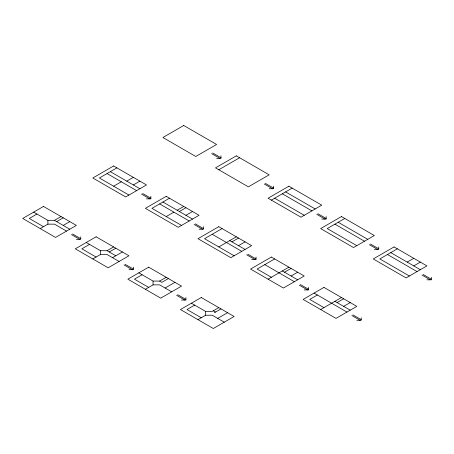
<?xml version="1.0" encoding="UTF-8"?>
<svg xmlns="http://www.w3.org/2000/svg" width="454" height="454" viewBox="0 0 454 454"><rect width="100%" height="100%" fill="white"/><g stroke="black" fill="none" stroke-linecap="round" stroke-linejoin="round"><path stroke-width="0.68" d="M36.939 214.033L29.272 218.459L43.516 226.682M116.911 167.867L99.381 177.985L128.959 195.061M40.224 228.583L47.897 224.151L54.469 224.151L66.517 231.109M33.653 212.137L47.897 220.36L54.469 220.36L61.04 216.564M113.619 186.208L121.292 181.782M56.659 221.626L63.231 217.829M126.768 181.146L133.34 177.355M63.231 225.417L69.802 221.626M133.34 184.943L139.911 181.146M89.523 244.394L81.856 248.82L96.095 257.043M169.49 198.222L151.959 208.341L181.538 225.417M218.783 169.762L239.599 157.748M92.809 258.939L100.476 254.512L107.048 254.512L119.101 261.47M86.237 242.493L100.476 250.716L107.048 250.716L113.619 246.925M166.204 216.564L173.871 212.137M177.156 210.242L183.728 206.445M109.238 251.981L115.815 248.185M179.347 211.507L185.919 207.711M112.524 257.673L122.387 251.981M185.919 215.298L192.496 211.507M142.102 274.749L134.435 279.176L148.674 287.399M222.068 228.583L204.544 238.702L234.122 255.778M271.367 200.123L292.177 188.104M145.388 289.294L153.06 284.868L159.632 284.868L171.68 291.826M138.816 272.854L153.06 281.077L159.632 281.077L166.204 277.281M218.783 246.925L236.313 236.801M168.394 278.546L161.823 282.337L159.632 281.077M231.932 241.863L238.503 238.066M165.108 288.029L174.966 282.337M238.503 245.659L245.075 241.863M194.687 305.105L187.014 309.537L201.258 317.755M274.653 258.939L257.123 269.057L271.367 277.281M344.762 218.459L327.232 228.583L356.81 245.659M197.972 319.656L205.639 315.229L212.211 315.229L224.259 322.181M218.783 307.636L212.211 311.433L205.639 311.433L191.401 303.21M268.081 279.176L288.892 267.162M214.401 312.698L220.973 308.902M284.51 272.218L291.082 268.428M217.687 318.39L227.55 312.698M291.082 276.015L297.654 272.218M317.374 294.986L309.707 299.413L323.946 307.636M397.341 248.82L379.816 258.939L409.389 276.015M320.66 309.537L341.476 297.518M337.089 302.58L343.667 298.783M407.198 262.1L413.776 258.309M343.667 306.371L350.238 302.58M413.776 265.896L420.347 262.1M216.592 158.378L220.973 158.378L220.973 155.847M269.177 188.739L273.558 188.739L273.558 186.208M146.483 198.858L150.864 198.858L150.864 196.327M321.755 219.095L326.137 219.095L326.137 216.564M199.068 229.213L203.449 229.213L203.449 226.682M76.374 239.332L80.761 239.332L80.761 236.801M374.334 249.45L378.721 249.45L378.721 246.925M251.647 259.569L256.028 259.569L256.028 257.043M128.959 269.693L133.34 269.693L133.34 267.162M426.919 279.812L431.3 279.812L431.3 277.281M304.231 289.93L308.612 289.93L308.612 287.399M181.538 300.049L185.919 300.049L185.919 297.518M356.81 320.286L361.191 320.286L361.191 317.755M285.606 191.9L315.184 208.976M338.185 222.256L367.763 239.332M390.769 252.617L420.347 269.693M212.761 153.004L220.973 157.748M265.34 183.359L273.558 188.104M317.919 213.721L326.137 218.459M370.504 244.076L378.721 248.82M423.083 274.432L431.3 279.176M282.32 193.796L311.898 210.872M334.899 224.151L364.477 241.233M387.483 254.512L417.061 271.588M211.666 153.634L219.878 158.378M264.245 183.995L272.462 188.739M316.824 214.35L325.041 219.095M369.408 244.706L377.626 249.45M421.987 275.067L430.205 279.812M274.653 198.222L304.231 215.298M110.333 171.663L139.911 188.739M162.918 202.019L192.496 219.095M229.741 240.597L245.075 249.45M282.32 270.953L297.654 279.812M334.899 301.314L350.238 310.167M142.652 193.478L150.864 198.222M195.231 223.839L203.449 228.583M247.816 254.195L256.028 258.939M300.395 284.55L308.612 289.294M352.974 314.911L361.191 319.656M107.048 173.559L136.626 190.635M159.632 203.914L189.204 220.99M212.211 234.275L241.789 251.351M264.796 264.631L294.368 281.707M314.089 293.091L346.952 312.063M141.557 194.113L149.769 198.858M194.136 224.469L202.353 229.213M246.721 254.83L254.932 259.569M299.299 285.186L307.517 289.93M351.878 315.541L360.096 320.286M213.306 310.797L215.497 312.063M54.469 220.36L69.802 229.213M107.048 250.716L115.815 255.778M72.544 233.958L80.761 238.702M125.122 264.313L133.34 269.057M177.707 294.674L185.919 299.413M71.448 234.587L79.666 239.332M124.027 264.949L132.245 269.693M176.612 295.304L184.823 300.049M205.639 311.433L205.639 315.229M153.06 281.077L153.06 284.868M100.476 250.716L100.476 254.512M47.897 220.36L47.897 224.151M43.516 206.445L22.7 218.459L55.564 237.436L76.374 225.417L43.516 206.445M113.619 165.971L92.809 177.985L125.673 196.957L146.483 184.943L113.619 165.971M183.728 125.491L162.918 137.511L195.782 156.482L216.592 144.463L183.728 125.491M96.095 236.801L75.279 248.82L108.143 267.792L128.959 255.778L96.095 236.801M166.204 196.327L145.388 208.341L178.252 227.318L199.068 215.298L166.204 196.327M236.313 155.847L215.497 167.867L248.361 186.838L269.177 174.824L236.313 155.847M148.674 267.162L127.863 279.176L160.727 298.153L181.538 286.133L148.674 267.162M218.783 226.682L197.972 238.702L230.836 257.673L251.647 245.659L218.783 226.682M288.892 186.208L268.081 198.222L300.94 217.199L321.755 205.18L288.892 186.208M201.258 297.518L180.442 309.537L213.306 328.509L234.122 316.489L201.258 297.518M271.367 257.043L250.551 269.057L283.415 288.029L304.231 276.015L271.367 257.043M341.476 216.564L320.66 228.583L353.524 247.555L374.334 235.541L341.476 216.564M323.946 287.399L303.136 299.413L335.994 318.39L356.81 306.371L323.946 287.399M394.055 246.925L373.239 258.939L406.103 277.91L426.919 265.896L394.055 246.925"/></g></svg>
